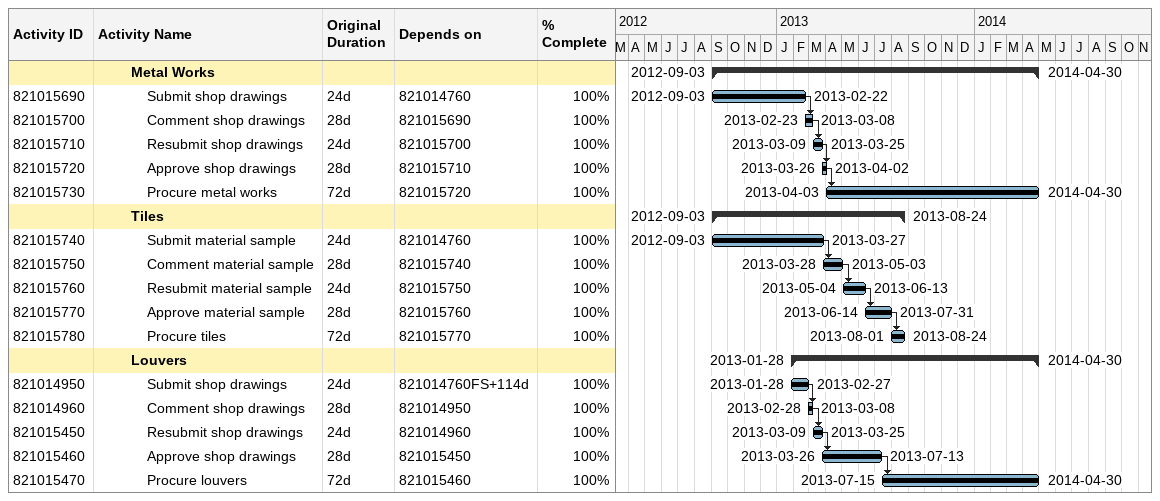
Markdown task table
| ID | Level | Task | Original duration | Start | Finish | Predecessors | % complete |
|---|---|---|---|---|---|---|---|
|  | 3 | **Metal Works** |  | 2012-09-03 | 2014-04-30 |  |  |
| 821015690 | 4 | Submit shop drawings | 24d | 2012-09-03 | 2013-02-22 | 821014760 | 100 |
| 821015700 | 4 | Comment shop drawings | 28d | 2013-02-23 | 2013-03-08 | 821015690 | 100 |
| 821015710 | 4 | Resubmit shop drawings | 24d | 2013-03-09 | 2013-03-25 | 821015700 | 100 |
| 821015720 | 4 | Approve shop drawings | 28d | 2013-03-26 | 2013-04-02 | 821015710 | 100 |
| 821015730 | 4 | Procure metal works | 72d | 2013-04-03 | 2014-04-30 | 821015720 | 100 |
|  | 3 | **Tiles** |  | 2012-09-03 | 2013-08-24 |  |  |
| 821015740 | 4 | Submit material sample | 24d | 2012-09-03 | 2013-03-27 | 821014760 | 100 |
| 821015750 | 4 | Comment material sample | 28d | 2013-03-28 | 2013-05-03 | 821015740 | 100 |
| 821015760 | 4 | Resubmit material sample | 24d | 2013-05-04 | 2013-06-13 | 821015750 | 100 |
| 821015770 | 4 | Approve material sample | 28d | 2013-06-14 | 2013-07-31 | 821015760 | 100 |
| 821015780 | 4 | Procure tiles | 72d | 2013-08-01 | 2013-08-24 | 821015770 | 100 |
|  | 3 | **Louvers** |  | 2013-01-28 | 2014-04-30 |  |  |
| 821014950 | 4 | Submit shop drawings | 24d | 2013-01-28 | 2013-02-27 | 821014760FS+114d | 100 |
| 821014960 | 4 | Comment shop drawings | 28d | 2013-02-28 | 2013-03-08 | 821014950 | 100 |
| 821015450 | 4 | Resubmit shop drawings | 24d | 2013-03-09 | 2013-03-25 | 821014960 | 100 |
| 821015460 | 4 | Approve shop drawings | 28d | 2013-03-26 | 2013-07-13 | 821015450 | 100 |
| 821015470 | 4 | Procure louvers | 72d | 2013-07-15 | 2014-04-30 | 821015460 | 100 |
